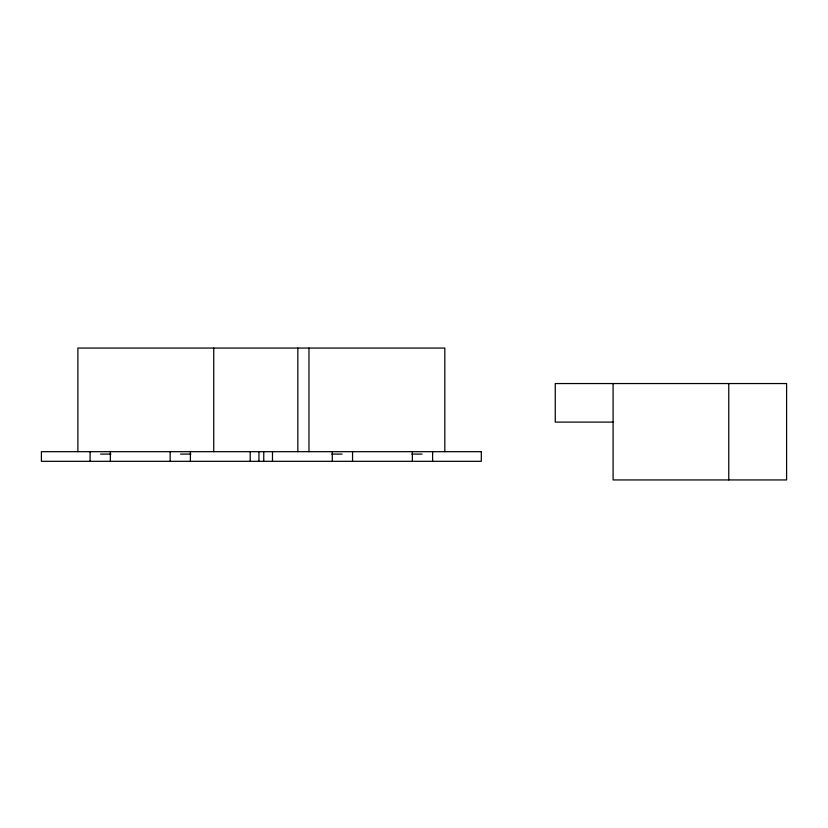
<?xml version="1.0" encoding="UTF-8"?>
<svg xmlns="http://www.w3.org/2000/svg" width="828" height="828" viewBox="0 0 828 828"><rect width="100%" height="100%" fill="white"/><g stroke="black" fill="none" stroke-linecap="round" stroke-linejoin="round"><path stroke-width="1.24" d="M613.093 422.104L555.257 422.104L555.257 383.55L786.6 383.55L786.6 479.94L613.093 479.94L613.093 383.55M100.623 454.086L110.942 454.086M180.607 454.086L190.926 454.086M331.78 454.086L342.099 454.086M411.764 454.086L422.083 454.086M728.764 383.55L728.764 479.94M444.822 451.684L444.822 348.06L77.884 348.06L77.884 451.684M432.609 451.684L432.609 461.32M412.375 451.684L412.375 461.32M352.552 451.684L352.552 461.32M332.307 451.684L332.307 461.32M308.968 348.06L308.968 451.684M297.832 348.06L297.832 451.684M272.484 451.684L272.484 461.32M263.759 451.684L263.759 461.32M258.947 451.684L258.947 461.32M250.222 451.684L250.222 461.32M213.738 348.06L213.738 451.684M190.399 451.684L190.399 461.32M170.164 451.684L170.164 461.32M110.331 451.684L110.331 461.32M90.097 451.684L90.097 461.32M481.306 451.684L41.4 451.684L41.4 461.32L481.306 461.32L481.306 451.684"/></g></svg>
